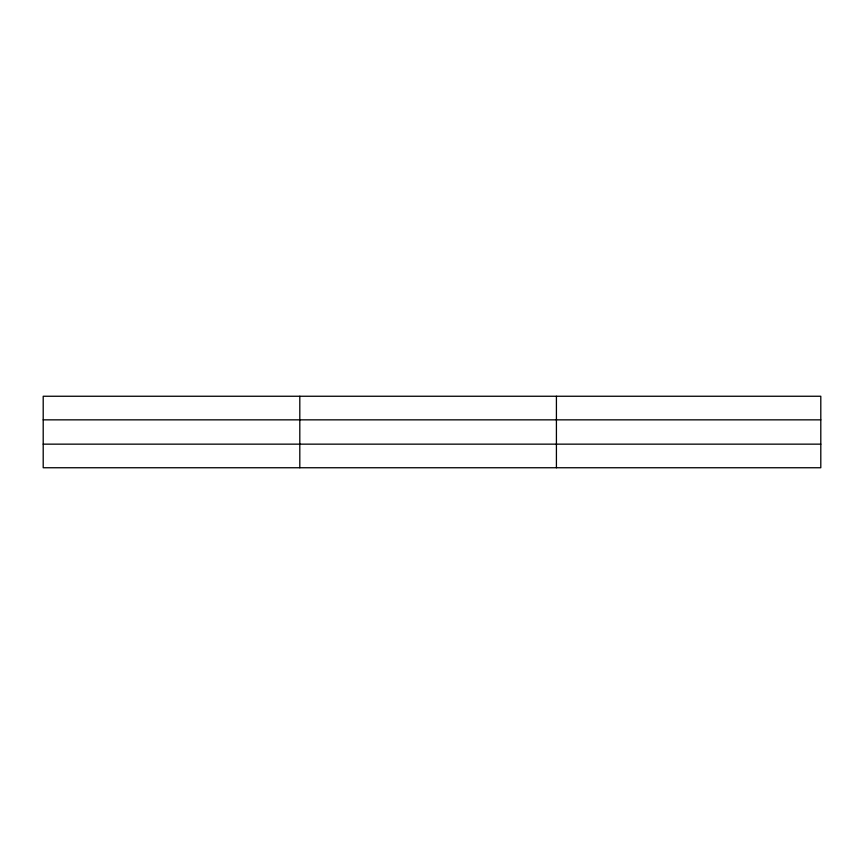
<?xml version="1.0" encoding="UTF-8"?>
<svg xmlns="http://www.w3.org/2000/svg" width="864" height="864" viewBox="0 0 864 864"><rect width="100%" height="100%" fill="white"/><g stroke="black" fill="none" stroke-linecap="round" stroke-linejoin="round"><path stroke-width="1.3" d="M299.808 467.748L299.808 396.252M556.416 467.748L556.416 396.252M820.8 444.15L820.8 467.748L43.2 467.748L43.2 396.252L820.8 396.252L820.8 444.15L43.2 444.15M43.2 419.85L820.8 419.85"/></g></svg>
